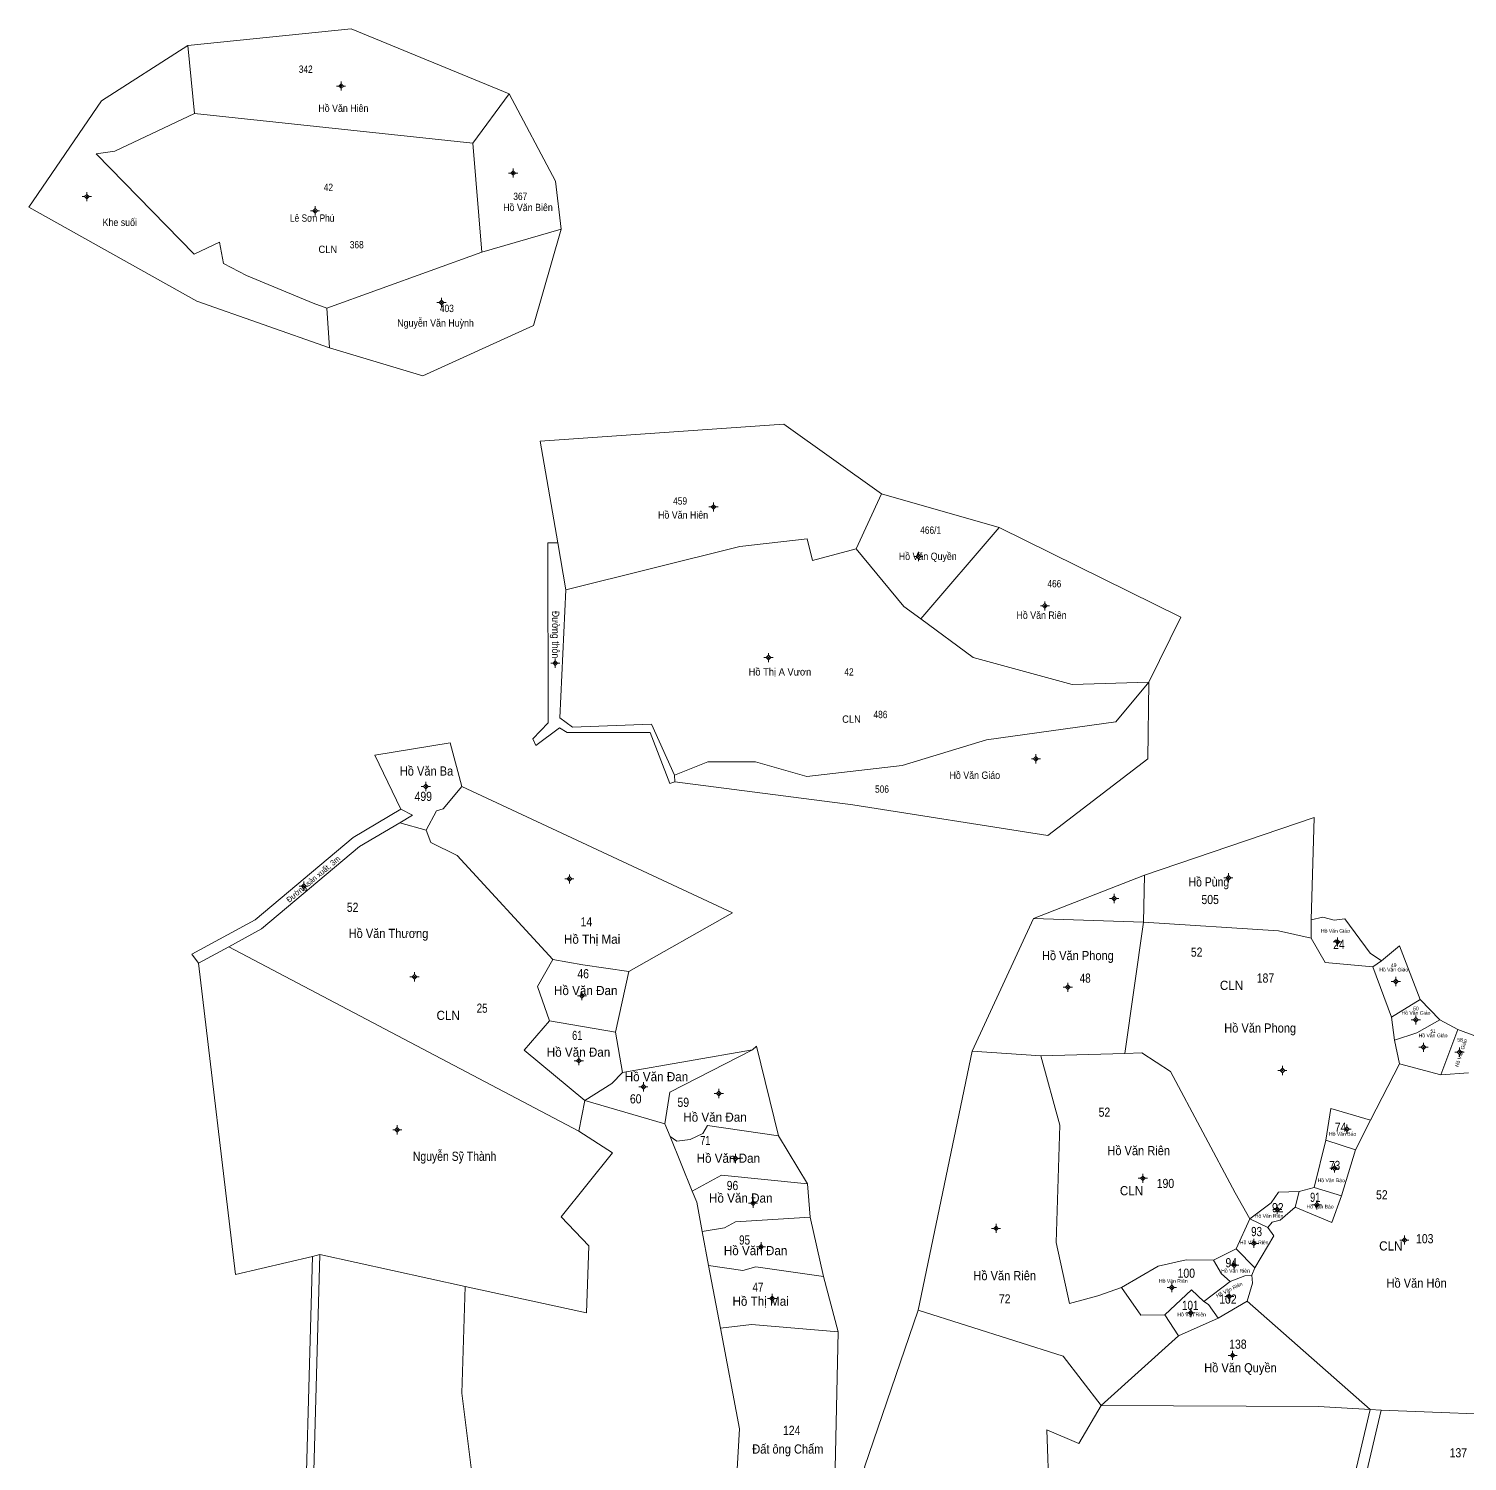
# Model space of a CAD drawing. Header units: metres. Extents: x 538455 to 541653, y 1847238 to 1851303.
# Drawn here: x 540381.9 to 540774, y 1849827.5 to 1850217.7 of the extents above; entities that cross this region are included whole.
import ezdxf
from ezdxf.enums import TextEntityAlignment as Align

# ---------------------------------------------------------------- set-up
doc = ezdxf.new("R2010")
doc.units = ezdxf.units.M
for name, color, linetype in [('1', 7, 'Continuous'), ('2', 7, 'Continuous'), ('3', 7, 'Continuous'), ('4', 7, 'Continuous')]:
    doc.layers.add(name, color=color, linetype=linetype)
for name, color, linetype, lineweight in [('11', 7, 'Continuous', 13), ('22', 7, 'Continuous', 13), ('5', 7, 'Continuous', 13)]:
    doc.layers.add(name, color=color, linetype=linetype, lineweight=lineweight)

msp = doc.modelspace()

# ---------------------------------------------------------------- hatches: boundary and pattern name
at = {"layer": '11'}
for points in [[(540467.2, 1850202.11, 1), (540466.9, 1850202.11, 1)], [(540514.12, 1850178.41, 1), (540513.82, 1850178.41, 1)], [(540397.93, 1850171.97, 1), (540397.63, 1850171.97, 1)], [(540460.12, 1850168.08, 1), (540459.82, 1850168.08, 1)], [(540494.57, 1850143.14, 1), (540494.27, 1850143.14, 1)], [(540568.72, 1850087.42, 1), (540568.42, 1850087.42, 1)], [(540624.56, 1850073.95, 1), (540624.26, 1850073.95, 1)], [(540659.05, 1850060.46, 1), (540658.75, 1850060.46, 1)], [(540583.71, 1850046.38, 1), (540583.41, 1850046.38, 1)], [(540525.6, 1850044.88, 1), (540525.3, 1850044.88, 1)], [(540656.59, 1850018.82, 1), (540656.29, 1850018.82, 1)], [(540490.33, 1850011.28, 1), (540490.03, 1850011.28, 1)], [(540457.03, 1849984.1, 1), (540456.73, 1849984.1, 1)], [(540529.43, 1849986.09, 1), (540529.13, 1849986.09, 1)], [(540709.05, 1849986.38, 1), (540708.75, 1849986.38, 1)], [(540677.92, 1849980.74, 1), (540677.62, 1849980.74, 1)], [(540738.82, 1849968.91, 1), (540738.52, 1849968.91, 1)], [(540487.22, 1849959.4, 1), (540486.92, 1849959.4, 1)], [(540665.3, 1849956.58, 1), (540665, 1849956.58, 1)], [(540754.66, 1849958.15, 1), (540754.36, 1849958.15, 1)], [(540532.87, 1849954.28, 1), (540532.57, 1849954.28, 1)], [(540760.12, 1849947.68, 1), (540759.82, 1849947.68, 1)], [(540762.24, 1849940.22, 1), (540761.94, 1849940.22, 1)], [(540531.99, 1849936.58, 1), (540531.69, 1849936.58, 1)], [(540772.05, 1849938.92, 1), (540771.75, 1849938.92, 1)], [(540723.77, 1849933.92, 1), (540723.47, 1849933.92, 1)], [(540549.61, 1849929.45, 1), (540549.31, 1849929.45, 1)], [(540570.18, 1849927.62, 1), (540569.88, 1849927.62, 1)], [(540482.53, 1849917.74, 1), (540482.23, 1849917.74, 1)], [(540741.29, 1849917.9, 1), (540740.99, 1849917.9, 1)], [(540574.73, 1849909.95, 1), (540574.43, 1849909.95, 1)], [(540737.96, 1849907.32, 1), (540737.66, 1849907.32, 1)], [(540685.72, 1849904.53, 1), (540685.42, 1849904.53, 1)], [(540579.48, 1849897.73, 1), (540579.18, 1849897.73, 1)], [(540733.16, 1849897.28, 1), (540732.86, 1849897.28, 1)], [(540722.38, 1849896.03, 1), (540722.08, 1849896.03, 1)], [(540645.72, 1849890.9, 1), (540645.42, 1849890.9, 1)], [(540581.66, 1849885.86, 1), (540581.36, 1849885.86, 1)], [(540716, 1849886.81, 1), (540715.7, 1849886.81, 1)], [(540757.02, 1849887.71, 1), (540756.72, 1849887.71, 1)], [(540710.62, 1849880.9, 1), (540710.32, 1849880.9, 1)], [(540693.62, 1849874.76, 1), (540693.32, 1849874.76, 1)], [(540584.69, 1849871.78, 1), (540584.39, 1849871.78, 1)], [(540709.3, 1849872.31, 1), (540709, 1849872.31, 1)], [(540698.78, 1849867.92, 1), (540698.48, 1849867.92, 1)], [(540710.2, 1849856.29, 1), (540709.9, 1849856.29, 1)]]:
    msp.add_hatch(color=256, dxfattribs=at).paths.add_polyline_path(points)

# ---------------------------------------------------------------- linework, layer by layer
for p, q in [((540467.05, 1850203.36), (540467.05, 1850202.73)), ((540466.43, 1850202.11), (540465.8, 1850202.11)), ((540467.05, 1850201.49), (540467.05, 1850200.86)), ((540468.3, 1850202.11), (540467.68, 1850202.11)), ((540513.97, 1850179.66), (540513.97, 1850179.03)), ((540513.35, 1850178.41), (540512.72, 1850178.41)), ((540513.97, 1850177.79), (540513.97, 1850177.16)), ((540515.22, 1850178.41), (540514.59, 1850178.41)), ((540397.15, 1850171.97), (540396.53, 1850171.97)), ((540397.78, 1850173.22), (540397.78, 1850172.59)), ((540397.78, 1850171.35), (540397.78, 1850170.72)), ((540399.03, 1850171.97), (540398.41, 1850171.97)), ((540459.35, 1850168.08), (540458.72, 1850168.08)), ((540459.97, 1850169.33), (540459.97, 1850168.71)), ((540459.97, 1850167.45), (540459.97, 1850166.83)), ((540461.22, 1850168.08), (540460.59, 1850168.08)), ((540494.42, 1850144.39), (540494.42, 1850143.77)), ((540493.8, 1850143.14), (540493.17, 1850143.14)), ((540494.42, 1850142.51), (540494.42, 1850141.89)), ((540495.67, 1850143.14), (540495.05, 1850143.14)), ((540567.94, 1850087.42), (540567.32, 1850087.42)), ((540568.57, 1850088.67), (540568.57, 1850088.05)), ((540568.57, 1850086.79), (540568.57, 1850086.17)), ((540569.82, 1850087.42), (540569.19, 1850087.42)), ((540623.79, 1850073.95), (540623.16, 1850073.95)), ((540624.41, 1850075.2), (540624.41, 1850074.57)), ((540624.41, 1850073.33), (540624.41, 1850072.7)), ((540625.66, 1850073.95), (540625.03, 1850073.95)), ((540658.9, 1850061.71), (540658.9, 1850061.09)), ((540658.27, 1850060.46), (540657.65, 1850060.46)), ((540658.9, 1850059.83), (540658.9, 1850059.21)), ((540660.15, 1850060.46), (540659.53, 1850060.46)), ((540525.45, 1850046.13), (540525.45, 1850045.51)), ((540582.94, 1850046.38), (540582.31, 1850046.38)), ((540583.56, 1850047.63), (540583.56, 1850047.01)), ((540584.81, 1850046.38), (540584.19, 1850046.38)), ((540524.82, 1850044.88), (540524.2, 1850044.88)), ((540525.45, 1850044.25), (540525.45, 1850043.63)), ((540526.7, 1850044.88), (540526.07, 1850044.88)), ((540583.56, 1850045.75), (540583.56, 1850045.13)), ((540655.81, 1850018.82), (540655.19, 1850018.82)), ((540656.44, 1850020.07), (540656.44, 1850019.45)), ((540657.69, 1850018.82), (540657.06, 1850018.82)), ((540656.44, 1850018.19), (540656.44, 1850017.57)), ((540489.56, 1850011.28), (540488.93, 1850011.28)), ((540490.18, 1850012.53), (540490.18, 1850011.91)), ((540490.18, 1850010.65), (540490.18, 1850010.03)), ((540491.43, 1850011.28), (540490.81, 1850011.28)), ((540529.28, 1849987.34), (540529.28, 1849986.71)), ((540708.9, 1849987.63), (540708.9, 1849987.01)), ((540456.25, 1849984.1), (540455.63, 1849984.1)), ((540456.88, 1849985.35), (540456.88, 1849984.73)), ((540456.88, 1849983.47), (540456.88, 1849982.85)), ((540458.13, 1849984.1), (540457.51, 1849984.1)), ((540528.65, 1849986.09), (540528.03, 1849986.09)), ((540529.28, 1849985.47), (540529.28, 1849984.84)), ((540530.53, 1849986.09), (540529.91, 1849986.09)), ((540708.27, 1849986.38), (540707.65, 1849986.38)), ((540708.9, 1849985.75), (540708.9, 1849985.13)), ((540710.15, 1849986.38), (540709.53, 1849986.38)), ((540677.15, 1849980.74), (540676.52, 1849980.74)), ((540677.77, 1849981.99), (540677.77, 1849981.37)), ((540677.77, 1849980.11), (540677.77, 1849979.49)), ((540679.02, 1849980.74), (540678.39, 1849980.74)), ((540738.05, 1849968.91), (540737.42, 1849968.91)), ((540738.67, 1849970.16), (540738.67, 1849969.53)), ((540738.67, 1849968.29), (540738.67, 1849967.66)), ((540739.92, 1849968.91), (540739.3, 1849968.91)), ((540487.07, 1849960.65), (540487.07, 1849960.03)), ((540486.44, 1849959.4), (540485.82, 1849959.4)), ((540487.07, 1849958.77), (540487.07, 1849958.15)), ((540488.32, 1849959.4), (540487.69, 1849959.4)), ((540664.53, 1849956.58), (540663.9, 1849956.58)), ((540665.15, 1849957.83), (540665.15, 1849957.21)), ((540665.15, 1849955.95), (540665.15, 1849955.33)), ((540666.4, 1849956.58), (540665.77, 1849956.58)), ((540753.89, 1849958.15), (540753.26, 1849958.15)), ((540754.51, 1849959.4), (540754.51, 1849958.77)), ((540754.51, 1849957.53), (540754.51, 1849956.9)), ((540755.76, 1849958.15), (540755.13, 1849958.15)), ((540532.09, 1849954.28), (540531.47, 1849954.28)), ((540532.72, 1849955.53), (540532.72, 1849954.91)), ((540532.72, 1849953.65), (540532.72, 1849953.03)), ((540533.97, 1849954.28), (540533.35, 1849954.28)), ((540759.97, 1849948.93), (540759.97, 1849948.31)), ((540759.35, 1849947.68), (540758.72, 1849947.68)), ((540759.97, 1849947.05), (540759.97, 1849946.43)), ((540761.22, 1849947.68), (540760.59, 1849947.68)), ((540761.47, 1849940.22), (540760.84, 1849940.22)), ((540762.09, 1849941.47), (540762.09, 1849940.85)), ((540763.34, 1849940.22), (540762.71, 1849940.22)), ((540771.9, 1849940.17), (540771.9, 1849939.55)), ((540531.21, 1849936.58), (540530.59, 1849936.58)), ((540531.84, 1849937.83), (540531.84, 1849937.21)), ((540533.09, 1849936.58), (540532.47, 1849936.58)), ((540762.09, 1849939.59), (540762.09, 1849938.97)), ((540771.27, 1849938.92), (540770.65, 1849938.92)), ((540771.9, 1849938.29), (540771.9, 1849937.67)), ((540773.15, 1849938.92), (540772.53, 1849938.92)), ((540531.84, 1849935.95), (540531.84, 1849935.33)), ((540722.99, 1849933.92), (540722.37, 1849933.92)), ((540723.62, 1849935.17), (540723.62, 1849934.55)), ((540723.62, 1849933.29), (540723.62, 1849932.67)), ((540724.87, 1849933.92), (540724.25, 1849933.92)), ((540548.83, 1849929.45), (540548.21, 1849929.45)), ((540549.46, 1849930.7), (540549.46, 1849930.07)), ((540549.46, 1849928.83), (540549.46, 1849928.2)), ((540550.71, 1849929.45), (540550.09, 1849929.45)), ((540570.03, 1849928.87), (540570.03, 1849928.25)), ((540569.41, 1849927.62), (540568.78, 1849927.62)), ((540570.03, 1849926.99), (540570.03, 1849926.37)), ((540571.28, 1849927.62), (540570.65, 1849927.62)), ((540481.75, 1849917.74), (540481.13, 1849917.74)), ((540482.38, 1849918.99), (540482.38, 1849918.37)), ((540482.38, 1849917.11), (540482.38, 1849916.49)), ((540483.63, 1849917.74), (540483.01, 1849917.74)), ((540740.51, 1849917.9), (540739.89, 1849917.9)), ((540741.14, 1849919.15), (540741.14, 1849918.53)), ((540741.14, 1849917.27), (540741.14, 1849916.65)), ((540742.39, 1849917.9), (540741.77, 1849917.9)), ((540573.95, 1849909.95), (540573.33, 1849909.95)), ((540574.58, 1849911.2), (540574.58, 1849910.57)), ((540574.58, 1849909.33), (540574.58, 1849908.7)), ((540575.83, 1849909.95), (540575.2, 1849909.95)), ((540685.57, 1849905.78), (540685.57, 1849905.15)), ((540737.19, 1849907.32), (540736.56, 1849907.32)), ((540737.81, 1849908.57), (540737.81, 1849907.95)), ((540737.81, 1849906.69), (540737.81, 1849906.07)), ((540739.06, 1849907.32), (540738.44, 1849907.32)), ((540684.94, 1849904.53), (540684.32, 1849904.53)), ((540685.57, 1849903.91), (540685.57, 1849903.28)), ((540686.82, 1849904.53), (540686.19, 1849904.53)), ((540578.7, 1849897.73), (540578.08, 1849897.73)), ((540579.33, 1849898.98), (540579.33, 1849898.35)), ((540579.33, 1849897.11), (540579.33, 1849896.48)), ((540580.58, 1849897.73), (540579.95, 1849897.73)), ((540722.23, 1849897.28), (540722.23, 1849896.65)), ((540732.39, 1849897.28), (540731.76, 1849897.28)), ((540733.01, 1849898.53), (540733.01, 1849897.91)), ((540734.26, 1849897.28), (540733.63, 1849897.28)), ((540721.61, 1849896.03), (540720.98, 1849896.03)), ((540722.23, 1849895.41), (540722.23, 1849894.78)), ((540723.48, 1849896.03), (540722.85, 1849896.03)), ((540733.01, 1849896.65), (540733.01, 1849896.03)), ((540644.94, 1849890.9), (540644.32, 1849890.9)), ((540645.57, 1849892.15), (540645.57, 1849891.53)), ((540645.57, 1849890.27), (540645.57, 1849889.65)), ((540646.82, 1849890.9), (540646.19, 1849890.9)), ((540580.89, 1849885.86), (540580.26, 1849885.86)), ((540581.51, 1849887.11), (540581.51, 1849886.49)), ((540581.51, 1849885.23), (540581.51, 1849884.61)), ((540582.76, 1849885.86), (540582.13, 1849885.86)), ((540715.23, 1849886.81), (540714.6, 1849886.81)), ((540715.85, 1849888.06), (540715.85, 1849887.43)), ((540715.85, 1849886.19), (540715.85, 1849885.56)), ((540717.1, 1849886.81), (540716.47, 1849886.81)), ((540756.25, 1849887.71), (540755.62, 1849887.71)), ((540756.87, 1849888.96), (540756.87, 1849888.33)), ((540756.87, 1849887.09), (540756.87, 1849886.46)), ((540758.12, 1849887.71), (540757.49, 1849887.71)), ((540710.47, 1849882.15), (540710.47, 1849881.53)), ((540709.85, 1849880.9), (540709.22, 1849880.9)), ((540710.47, 1849880.27), (540710.47, 1849879.65)), ((540711.72, 1849880.9), (540711.09, 1849880.9)), ((540692.85, 1849874.76), (540692.22, 1849874.76)), ((540693.47, 1849876.01), (540693.47, 1849875.39)), ((540693.47, 1849874.13), (540693.47, 1849873.51)), ((540694.72, 1849874.76), (540694.09, 1849874.76)), ((540709.15, 1849873.56), (540709.15, 1849872.93)), ((540583.91, 1849871.78), (540583.29, 1849871.78)), ((540584.54, 1849873.03), (540584.54, 1849872.41)), ((540584.54, 1849871.15), (540584.54, 1849870.53)), ((540585.79, 1849871.78), (540585.17, 1849871.78)), ((540708.53, 1849872.31), (540707.9, 1849872.31)), ((540709.15, 1849871.69), (540709.15, 1849871.06)), ((540710.4, 1849872.31), (540709.77, 1849872.31)), ((540698.01, 1849867.92), (540697.38, 1849867.92)), ((540698.63, 1849869.17), (540698.63, 1849868.55)), ((540698.63, 1849867.29), (540698.63, 1849866.67)), ((540699.88, 1849867.92), (540699.25, 1849867.92)), ((540709.43, 1849856.29), (540708.8, 1849856.29)), ((540710.05, 1849857.54), (540710.05, 1849856.91)), ((540710.05, 1849855.67), (540710.05, 1849855.04)), ((540711.3, 1849856.29), (540710.68, 1849856.29))]:
    msp.add_line(p, q, dxfattribs=at)
for points in [[(540467.05, 1850202.73), (540466.43, 1850202.11), (540467.05, 1850201.49), (540467.68, 1850202.11)], [(540513.97, 1850179.03), (540513.35, 1850178.41), (540513.97, 1850177.79), (540514.59, 1850178.41)], [(540397.78, 1850172.59), (540397.15, 1850171.97), (540397.78, 1850171.35), (540398.41, 1850171.97)], [(540459.97, 1850168.71), (540459.35, 1850168.08), (540459.97, 1850167.45), (540460.59, 1850168.08)], [(540494.42, 1850143.77), (540493.8, 1850143.14), (540494.42, 1850142.51), (540495.05, 1850143.14)], [(540568.57, 1850088.05), (540567.94, 1850087.42), (540568.57, 1850086.79), (540569.19, 1850087.42)], [(540624.41, 1850074.57), (540623.79, 1850073.95), (540624.41, 1850073.33), (540625.03, 1850073.95)], [(540658.9, 1850061.09), (540658.27, 1850060.46), (540658.9, 1850059.83), (540659.53, 1850060.46)], [(540583.56, 1850047.01), (540582.94, 1850046.38), (540583.56, 1850045.75), (540584.19, 1850046.38)], [(540525.45, 1850045.51), (540524.82, 1850044.88), (540525.45, 1850044.25), (540526.07, 1850044.88)], [(540656.44, 1850019.45), (540655.81, 1850018.82), (540656.44, 1850018.19), (540657.06, 1850018.82)], [(540490.18, 1850011.91), (540489.56, 1850011.28), (540490.18, 1850010.65), (540490.81, 1850011.28)], [(540456.88, 1849984.73), (540456.25, 1849984.1), (540456.88, 1849983.47), (540457.51, 1849984.1)], [(540529.28, 1849986.71), (540528.65, 1849986.09), (540529.28, 1849985.47), (540529.91, 1849986.09)], [(540708.9, 1849987.01), (540708.27, 1849986.38), (540708.9, 1849985.75), (540709.53, 1849986.38)], [(540677.77, 1849981.37), (540677.15, 1849980.74), (540677.77, 1849980.11), (540678.39, 1849980.74)], [(540738.67, 1849969.53), (540738.05, 1849968.91), (540738.67, 1849968.29), (540739.3, 1849968.91)], [(540487.07, 1849960.03), (540486.44, 1849959.4), (540487.07, 1849958.77), (540487.69, 1849959.4)], [(540665.15, 1849957.21), (540664.53, 1849956.58), (540665.15, 1849955.95), (540665.77, 1849956.58)], [(540754.51, 1849958.77), (540753.89, 1849958.15), (540754.51, 1849957.53), (540755.13, 1849958.15)], [(540532.72, 1849954.91), (540532.09, 1849954.28), (540532.72, 1849953.65), (540533.35, 1849954.28)], [(540759.97, 1849948.31), (540759.35, 1849947.68), (540759.97, 1849947.05), (540760.59, 1849947.68)], [(540762.09, 1849940.85), (540761.47, 1849940.22), (540762.09, 1849939.59), (540762.71, 1849940.22)], [(540531.84, 1849937.21), (540531.21, 1849936.58), (540531.84, 1849935.95), (540532.47, 1849936.58)], [(540771.9, 1849939.55), (540771.27, 1849938.92), (540771.9, 1849938.29), (540772.53, 1849938.92)], [(540723.62, 1849934.55), (540722.99, 1849933.92), (540723.62, 1849933.29), (540724.25, 1849933.92)], [(540549.46, 1849930.07), (540548.83, 1849929.45), (540549.46, 1849928.83), (540550.09, 1849929.45)], [(540570.03, 1849928.25), (540569.41, 1849927.62), (540570.03, 1849926.99), (540570.65, 1849927.62)], [(540482.38, 1849918.37), (540481.75, 1849917.74), (540482.38, 1849917.11), (540483.01, 1849917.74)], [(540741.14, 1849918.53), (540740.51, 1849917.9), (540741.14, 1849917.27), (540741.77, 1849917.9)], [(540574.58, 1849910.57), (540573.95, 1849909.95), (540574.58, 1849909.33), (540575.2, 1849909.95)], [(540685.57, 1849905.15), (540684.94, 1849904.53), (540685.57, 1849903.91), (540686.19, 1849904.53)], [(540737.81, 1849907.95), (540737.19, 1849907.32), (540737.81, 1849906.69), (540738.44, 1849907.32)], [(540579.33, 1849898.35), (540578.7, 1849897.73), (540579.33, 1849897.11), (540579.95, 1849897.73)], [(540733.01, 1849897.91), (540732.39, 1849897.28), (540733.01, 1849896.65), (540733.63, 1849897.28)], [(540722.23, 1849896.65), (540721.61, 1849896.03), (540722.23, 1849895.41), (540722.85, 1849896.03)], [(540645.57, 1849891.53), (540644.94, 1849890.9), (540645.57, 1849890.27), (540646.19, 1849890.9)], [(540581.51, 1849886.49), (540580.89, 1849885.86), (540581.51, 1849885.23), (540582.13, 1849885.86)], [(540715.85, 1849887.43), (540715.23, 1849886.81), (540715.85, 1849886.19), (540716.47, 1849886.81)], [(540756.87, 1849888.33), (540756.25, 1849887.71), (540756.87, 1849887.09), (540757.49, 1849887.71)], [(540710.47, 1849881.53), (540709.85, 1849880.9), (540710.47, 1849880.27), (540711.09, 1849880.9)], [(540693.47, 1849875.39), (540692.85, 1849874.76), (540693.47, 1849874.13), (540694.09, 1849874.76)], [(540584.54, 1849872.41), (540583.91, 1849871.78), (540584.54, 1849871.15), (540585.17, 1849871.78)], [(540709.15, 1849872.93), (540708.53, 1849872.31), (540709.15, 1849871.69), (540709.77, 1849872.31)], [(540698.63, 1849868.55), (540698.01, 1849867.92), (540698.63, 1849867.29), (540699.25, 1849867.92)], [(540710.05, 1849856.91), (540709.43, 1849856.29), (540710.05, 1849855.67), (540710.68, 1849856.29)]]:
    msp.add_lwpolyline(points, close=True, dxfattribs=at)
for centre in [(540467.05, 1850202.11), (540513.97, 1850178.41), (540397.78, 1850171.97), (540459.97, 1850168.08), (540494.42, 1850143.14), (540568.57, 1850087.42), (540624.41, 1850073.95), (540658.9, 1850060.46), (540583.56, 1850046.38), (540525.45, 1850044.88), (540656.44, 1850018.82), (540490.18, 1850011.28), (540456.88, 1849984.1), (540529.28, 1849986.09), (540708.9, 1849986.38), (540677.77, 1849980.74), (540738.67, 1849968.91), (540487.07, 1849959.4), (540665.15, 1849956.58), (540754.51, 1849958.15), (540532.72, 1849954.28), (540759.97, 1849947.68), (540762.09, 1849940.22), (540531.84, 1849936.58), (540771.9, 1849938.92), (540723.62, 1849933.92), (540549.46, 1849929.45), (540570.03, 1849927.62), (540482.38, 1849917.74), (540741.14, 1849917.9), (540574.58, 1849909.95), (540737.81, 1849907.32), (540685.57, 1849904.53), (540579.33, 1849897.73), (540733.01, 1849897.28), (540722.23, 1849896.03), (540645.57, 1849890.9), (540581.51, 1849885.86), (540715.85, 1849886.81), (540756.87, 1849887.71), (540710.47, 1849880.9), (540693.47, 1849874.76), (540584.54, 1849871.78), (540709.15, 1849872.31), (540698.63, 1849867.92), (540710.05, 1849856.29)]:
    msp.add_circle(centre, 0.15, dxfattribs=at)
at = {"layer": '22'}
for points in [[(540557.93, 1850014.37), (540551.64, 1850028.22), (540530.12, 1850027.41), (540526.72, 1850029.95), (540528.34, 1850064.89), (540526.12, 1850077.68), (540523.45, 1850077.69), (540523.52, 1850028.58), (540519.3, 1850024.22), (540520.15, 1850022.4), (540526.6, 1850027.28), (540528.67, 1850026), (540551.32, 1850026), (540556.68, 1850012.06)], [(540459.23, 1849883.26), (540456.68, 1849788.79)], [(540458.68, 1849788.74), (540461.24, 1849883.73)], [(540747.53, 1849841.51), (540738.12, 1849801.5), (540743.16, 1849799.84), (540738.68, 1849779.44), (540733.92, 1849730.93), (540736.86, 1849730.08), (540741.61, 1849778.8), (540746.67, 1849801.84), (540741.67, 1849803.49), (540750.58, 1849841.39)]]:
    msp.add_lwpolyline(points, dxfattribs=at)
msp.add_lwpolyline([(540426.37, 1849965.55), (540443.67, 1849974.95), (540470.32, 1849997.36), (540483.38, 1850005.07), (540486.5, 1850003.43), (540483.03, 1850001.38), (540472.06, 1849994.9), (540445.37, 1849972.46), (540436.47, 1849967.62), (540428.21, 1849963.13)], close=True, dxfattribs=at)
at = {"layer": '5'}
for p, q in [((540427.07, 1850194.6), (540425.33, 1850213.19)), ((540502.93, 1850186.52), (540427.07, 1850194.6)), ((540527.09, 1850163.12), (540505.44, 1850156.83)), ((540463.22, 1850141.57), (540505.44, 1850156.83)), ((540463.86, 1850130.75), (540463.22, 1850141.57)), ((540614.36, 1850090.96), (540607.43, 1850075.99)), ((540614.36, 1850090.96), (540646.44, 1850081.82)), ((540625.09, 1850056.94), (540646.44, 1850081.82)), ((540556.68, 1850012.06), (540558.06, 1850012.57)), ((540490.25, 1849999.39), (540483.03, 1850001.38)), ((540685.74, 1849974.33), (540686.02, 1849987.16)), ((540685.74, 1849974.33), (540680.64, 1849938.54)), ((540731.45, 1849969.94), (540731.48, 1849974.93)), ((540436.47, 1849967.62), (540531.82, 1849917.41)), ((540748.29, 1849962.16), (540750.62, 1849963.74)), ((540753.31, 1849948.41), (540748.29, 1849962.16)), ((540753.31, 1849948.41), (540761.14, 1849953.22)), ((540761.14, 1849953.22), (540766.55, 1849947.67)), ((540754.2, 1849942.15), (540753.31, 1849948.41)), ((540541.81, 1849944.39), (540523.88, 1849947.42)), ((540771.4, 1849945.09), (540766.55, 1849947.67)), ((540771.4, 1849945.09), (540766.82, 1849932.76)), ((540776.06, 1849943.35), (540771.4, 1849945.09)), ((540543.79, 1849933.36), (540579.19, 1849939.49)), ((540639.05, 1849939.17), (540624.38, 1849868.59)), ((540657.81, 1849937.88), (540680.64, 1849938.54)), ((540755.52, 1849935.7), (540747.6, 1849920.4)), ((540774.3, 1849933.3), (540766.82, 1849932.76)), ((540531.82, 1849917.41), (540533.5, 1849925.73)), ((540533.5, 1849925.73), (540555.34, 1849919.41)), ((540743.52, 1849912.29), (540747.6, 1849920.4)), ((540555.34, 1849919.41), (540556.77, 1849915.88)), ((540556.77, 1849915.88), (540562.78, 1849901.01)), ((540586.28, 1849916.09), (540594.15, 1849903.05)), ((540732.31, 1849902.06), (540735.48, 1849914.91)), ((540743.52, 1849912.29), (540739.69, 1849899.72)), ((540728.2, 1849900.92), (540727.07, 1849896.7)), ((540732.31, 1849902.06), (540728.2, 1849900.92)), ((540739.69, 1849899.72), (540732.31, 1849902.06)), ((540710.98, 1849885.36), (540714.77, 1849893.5)), ((540710.98, 1849885.36), (540704.84, 1849882.19)), ((540716.09, 1849880.11), (540710.98, 1849885.36)), ((540715.32, 1849878.16), (540716.09, 1849880.11)), ((540702.21, 1849871.01), (540709.41, 1849876.43)), ((540706.12, 1849866.46), (540713.99, 1849871.07)), ((540747.53, 1849841.51), (540713.99, 1849871.07)), ((540695.26, 1849861.65), (540706.12, 1849866.46)), ((540695.26, 1849861.65), (540674.22, 1849842.63))]:
    msp.add_line(p, q, dxfattribs=at)
for points in [[(540425.33, 1850213.19), (540469.81, 1850217.7), (540512.89, 1850199.99)], [(540463.86, 1850130.75), (540427.77, 1850143.47), (540381.94, 1850169.11), (540401.75, 1850198.03), (540425.33, 1850213.19)], [(540512.89, 1850199.99), (540502.93, 1850186.52), (540505.44, 1850156.83)], [(540512.89, 1850199.99), (540525.52, 1850176.17), (540527.09, 1850163.12)], [(540463.22, 1850141.57), (540459.49, 1850142.94), (540441.28, 1850150.51), (540434.99, 1850153.75), (540433.93, 1850159.6), (540427.01, 1850156.26), (540400.31, 1850183.59), (540405.38, 1850184.34), (540427.07, 1850194.6)], [(540527.09, 1850163.12), (540519.47, 1850136.9), (540489.33, 1850123.15), (540463.86, 1850130.75)], [(540526.12, 1850077.68), (540521.3, 1850105.39), (540587.74, 1850109.95), (540614.36, 1850090.96)], [(540646.44, 1850081.82), (540695.9, 1850057.39), (540687.18, 1850039.73)], [(540607.43, 1850075.99), (540595.55, 1850072.84), (540594.07, 1850078.75), (540575.74, 1850076.62), (540528.34, 1850064.89)], [(540607.43, 1850075.99), (540620.46, 1850060.35), (540625.09, 1850056.94)], [(540625.09, 1850056.94), (540639.37, 1850046.45), (540666.36, 1850039.1), (540687.18, 1850039.73)], [(540558.06, 1850012.57), (540557.93, 1850014.37), (540567, 1850018), (540580, 1850018), (540594, 1850014), (540620, 1850017), (540643, 1850024), (540678.26, 1850028.93), (540687.18, 1850039.73)], [(540558.06, 1850012.57), (540606.55, 1850006.31), (540659.68, 1849997.92), (540686.92, 1850018.85), (540687.18, 1850039.73)], [(540499.97, 1850011.28), (540496.82, 1850023.18), (540476.27, 1850019.81), (540483.38, 1850005.07)], [(540499.97, 1850011.28), (540494.86, 1850005.17), (540493.04, 1850004.61), (540490.25, 1849999.39)], [(540499.97, 1850011.28), (540573.71, 1849976.9), (540545.48, 1849960.9)], [(540686.02, 1849987.16), (540732.25, 1850002.82), (540731.48, 1849974.93)], [(540524.75, 1849964.18), (540498.69, 1849992.47), (540491.55, 1849996.04), (540490.25, 1849999.39)], [(540686.02, 1849987.16), (540655.74, 1849975.28), (540685.74, 1849974.33)], [(540655.74, 1849975.28), (540639.05, 1849939.17), (540657.81, 1849937.88)], [(540731.48, 1849974.93), (540734.61, 1849975.66), (540737.7, 1849974.88), (540740.59, 1849975.24), (540747.56, 1849965.84), (540750.62, 1849963.74)], [(540731.45, 1849969.94), (540722.55, 1849971.92), (540685.74, 1849974.33)], [(540748.29, 1849962.16), (540735.28, 1849963.35), (540731.45, 1849969.94)], [(540750.62, 1849963.74), (540755.56, 1849967.89), (540761.14, 1849953.22)], [(540523.88, 1849947.42), (540520.56, 1849956.76), (540524.75, 1849964.18)], [(540524.75, 1849964.18), (540532.91, 1849962.65), (540545.48, 1849960.9)], [(540428.21, 1849963.13), (540438.25, 1849878.37), (540459.23, 1849883.26), (540461.24, 1849883.73), (540500.86, 1849875.09)], [(540545.48, 1849960.9), (540541.81, 1849944.39), (540543.79, 1849933.36)], [(540523.88, 1849947.42), (540517, 1849939.45), (540533.5, 1849925.73)], [(540766.55, 1849947.67), (540760.23, 1849944.2), (540754.2, 1849942.15), (540755.52, 1849935.7), (540766.82, 1849932.76)], [(540579.19, 1849939.49), (540580.25, 1849940.56), (540586.28, 1849916.09)], [(540555.34, 1849919.41), (540556.69, 1849928.02), (540579.19, 1849939.49)], [(540679.74, 1849874.77), (540673.31, 1849872.49), (540665.63, 1849870.39), (540662, 1849887), (540663, 1849919), (540657.81, 1849937.88)], [(540680.64, 1849938.54), (540685.34, 1849938.67), (540693.11, 1849933.61), (540710.72, 1849900.54), (540714.77, 1849893.5)], [(540533.5, 1849925.73), (540540.89, 1849930.37), (540543.79, 1849933.36)], [(540747.6, 1849920.4), (540736.82, 1849923.51), (540735.48, 1849914.91), (540743.52, 1849912.29)], [(540500.86, 1849875.09), (540533.95, 1849867.87), (540534.59, 1849886.09), (540527.04, 1849894.04), (540541, 1849911.45), (540531.82, 1849917.41)], [(540556.77, 1849915.88), (540558.6, 1849914.68), (540562.16, 1849915.11), (540565.62, 1849916.76), (540566.94, 1849918.88), (540586.28, 1849916.09)], [(540562.78, 1849901.01), (540570.76, 1849905.38), (540594.15, 1849903.05)], [(540562.78, 1849901.01), (540564, 1849898), (540565.49, 1849890.08)], [(540594.15, 1849903.05), (540594.95, 1849893.93), (540598.5, 1849877.79), (540602.57, 1849862.73), (540600.8, 1849784.22), (540615.5, 1849731.72)], [(540728.2, 1849900.92), (540722.56, 1849900.76), (540720.54, 1849897.83), (540714.77, 1849893.5), (540719.61, 1849891.14)], [(540727.07, 1849896.7), (540737.06, 1849892.49), (540739.69, 1849899.72)], [(540594.95, 1849893.93), (540574.53, 1849892.7), (540571.57, 1849891.03), (540565.49, 1849890.08), (540567.24, 1849880.82), (540570.48, 1849863.66)], [(540719.61, 1849891.14), (540720.8, 1849892.58), (540723.03, 1849893.1), (540727.07, 1849896.7)], [(540719.61, 1849891.14), (540721.25, 1849888.86), (540716.09, 1849880.11)], [(540704.84, 1849882.19), (540697.38, 1849882.28), (540689.74, 1849880.62), (540679.74, 1849874.77)], [(540709.41, 1849876.43), (540707.03, 1849878.48), (540704.84, 1849882.19)], [(540598.5, 1849877.79), (540580.1, 1849880.42), (540576.57, 1849879.42), (540567.24, 1849880.82)], [(540715.32, 1849878.16), (540713.35, 1849877.94), (540709.41, 1849876.43)], [(540713.99, 1849871.07), (540715.44, 1849875.92), (540715.32, 1849878.16)], [(540487.15, 1849683.21), (540487, 1849697.46), (540494.27, 1849746.56), (540501, 1849766), (540504, 1849814), (540500, 1849846), (540500.86, 1849875.09)], [(540679.74, 1849874.77), (540685.06, 1849867.24), (540691.53, 1849867.31)], [(540702.21, 1849871.01), (540698.88, 1849874.18), (540691.53, 1849867.31), (540695.26, 1849861.65)], [(540706.12, 1849866.46), (540703.46, 1849870.18), (540702.21, 1849871.01)], [(540653.46, 1849774.8), (540637.62, 1849780.68), (540632.16, 1849784.47), (540624.7, 1849784.52), (540609.68, 1849825.87), (540624.38, 1849868.59)], [(540624.38, 1849868.59), (540663.91, 1849856.07), (540674.22, 1849842.63)], [(540602.57, 1849862.73), (540578.94, 1849864.7), (540570.48, 1849863.66)], [(540583.72, 1849768.83), (540580.24, 1849797.97), (540573.74, 1849803.33), (540575.65, 1849836.24), (540570.48, 1849863.66)], [(540674.22, 1849842.63), (540668.18, 1849832.32), (540659.42, 1849836.03), (540660.68, 1849799.7), (540653.46, 1849774.8)], [(540674.22, 1849842.63), (540733.42, 1849842.32), (540747.53, 1849841.51)], [(540747.53, 1849841.51), (540750.58, 1849841.39), (540792.56, 1849839.72)]]:
    msp.add_lwpolyline(points, dxfattribs=at)

# ---------------------------------------------------------------- texts
at = {"layer": '1'}
for s, height, width, p in [('Hồ Văn Hiên', 2, 0.9, (540467.685, 1850195.06)), ('Hồ Văn Biên', 2, 0.9, (540518.005, 1850168.03)), ('Khe suối', 2, 0.9, (540406.745, 1850163.97)), ('Lê Sơn Phú', 2, 0.85, (540459.185, 1850165.13)), ('Nguyễn Văn Huỳnh', 2, 0.9, (540492.81, 1850136.56)), ('Hồ Văn Hiên', 2, 0.9, (540560.275, 1850084.26)), ('Hồ Văn Quyền', 2, 0.9, (540626.96, 1850072.99)), ('Hồ Văn Riên', 2, 0.9, (540657.965, 1850056.95)), ('Hồ Thị A Vươn', 2, 0.95, (540586.665, 1850041.51)), ('Hồ Văn Ba', 2.5, 0.9, (540490.34, 1850014.24)), ('Hồ Văn Giáo', 2, 0.9, (540639.785, 1850013.35)), ('Hồ Pùng', 2.5, 0.85, (540703.58, 1849984.03)), ('Hồ Văn Thương', 2.5, 0.9, (540479.985, 1849970)), ('Hồ Văn Giáo', 1, 0.9, (540738.075, 1849971.43)), ('Hồ Thị Mai', 2.5, 0.95, (540535.485, 1849968.43)), ('Hồ Văn Phong', 2.5, 0.9, (540667.875, 1849963.96)), ('Hồ Văn Giáo', 1, 0.9, (540753.955, 1849960.88)), ('Hồ Văn Đan', 2.5, 0.95, (540533.745, 1849954.45)), ('Hồ Văn Giáo', 1, 0.9, (540760.025, 1849949.1)), ('Hồ Văn Phong', 2.5, 0.9, (540717.555, 1849944.23)), ('Hồ Văn Giáo', 1, 0.9, (540764.685, 1849942.96)), ('Hồ Văn Đan', 2.5, 0.95, (540531.775, 1849937.65)), ('Hồ Văn Đan', 2.5, 0.95, (540553.015, 1849930.97)), ('Hồ Văn Đan', 2.5, 0.95, (540568.975, 1849919.95)), ('Hồ Văn Báo', 1, 0.9, (540740.035, 1849916.13)), ('Hồ Văn Riên', 2.5, 0.9, (540684.445, 1849910.83)), ('Nguyễn Sỹ Thành', 2.5, 0.85, (540498, 1849909.29)), ('Hồ Văn Đan', 2.5, 0.95, (540572.605, 1849908.76)), ('Hồ Văn Báo', 1, 0.9, (540736.935, 1849903.48)), ('Hồ Văn Đan', 2.5, 0.95, (540575.995, 1849897.91)), ('Hồ Văn Báo', 1, 0.9, (540733.875, 1849896.31)), ('Hồ Văn Riên', 1, 0.9, (540719.99, 1849893.79)), ('Hồ Văn Đan', 2.5, 0.95, (540580.035, 1849883.59)), ('Hồ Văn Riên', 1, 0.9, (540715.93, 1849886.57)), ('Hồ Văn Riên', 2.5, 0.9, (540647.935, 1849876.77)), ('Hồ Văn Riên', 1, 0.9, (540710.85, 1849878.86)), ('Hồ Văn Hôn', 2.5, 0.9, (540760.2, 1849874.73)), ('Hồ Văn Riên', 1, 0.9, (540693.89, 1849876.07)), ('Hồ Thị Mai', 2.5, 0.95, (540581.415, 1849869.8)), ('Hồ Văn Riên', 1, 0.9, (540698.88, 1849866.92)), ('Hồ Văn Quyền', 2.5, 0.9, (540712.185, 1849851.66)), ('Đất ông Chẩm', 2.5, 0.9, (540588.825, 1849829.53))]:
    msp.add_text(s, height=height, dxfattribs=dict(at, width=width)).set_placement(p, align=Align.CENTER)
for s, height, rotation, width, p in [('Đường thôn', 2, 270, 0.9, (540524.55, 1850052.66)), ('Hồ Văn Giáo', 1, 71.991, 0.95, (540772.772, 1849938.53))]:
    msp.add_text(s, height=height, rotation=rotation, dxfattribs=dict(at, width=width)).set_placement(p, align=Align.CENTER)
for s, height, rotation, p in [('Đường sản xuất, 3m', 1.5, 39.983, (540459.958, 1849985.464)), ('Hồ Văn Riên', 1, 26.135, (540709.34, 1849873.744))]:
    msp.add_text(s, height=height, rotation=rotation, dxfattribs=at).set_placement(p, align=Align.CENTER)
at = {"layer": '2'}
for s, height, width, p in [('342', 2, 0.85, (540457.43, 1850205.69)), ('367', 2, 0.85, (540515.9, 1850171.05)), ('368', 2, 0.85, (540471.33, 1850157.88)), ('403', 2, 0.85, (540495.9, 1850140.52)), ('459', 2, 0.85, (540559.47, 1850088.07)), ('466/1', 2, 0.85, (540627.75, 1850080.12)), ('466', 2, 0.85, (540661.46, 1850065.52)), ('486', 2, 0.85, (540614.06, 1850029.89)), ('506', 2, 0.85, (540614.49, 1850009.57)), ('499', 2.5, 0.85, (540489.465, 1850007.33)), ('505', 2.5, 0.85, (540703.93, 1849979.24)), ('14', 2.5, 0.85, (540533.925, 1849973.17)), ('24', 2.5, 0.85, (540739.045, 1849967.02)), ('46', 2.5, 0.85, (540533.04, 1849959.02)), ('48', 2.5, 0.8, (540669.87, 1849957.82)), ('187', 2.5, 0.85, (540719, 1849957.83)), ('49', 1, 0.85, (540753.955, 1849962.08)), ('25', 2.5, 0.8, (540505.5, 1849949.63)), ('50', 1, 0.85, (540760.015, 1849950.3)), ('61', 2.5, 0.75, (540531.425, 1849942.21)), ('51', 1, 0.75, (540764.68, 1849944.16)), ('58', 1, 0.8, (540772.045, 1849941.76)), ('60', 2.5, 0.85, (540547.365, 1849924.93)), ('59', 2.5, 0.85, (540560.325, 1849923.98)), ('74', 2.5, 0.85, (540739.475, 1849917.2)), ('71', 2.5, 0.75, (540566.345, 1849913.59)), ('73', 2.5, 0.8, (540737.88, 1849906.79)), ('96', 2.5, 0.85, (540573.74, 1849901.32)), ('190', 2.5, 0.85, (540691.745, 1849901.88)), ('92', 2.5, 0.85, (540722.35, 1849895.3)), ('91', 2.5, 0.75, (540732.555, 1849898.11)), ('95', 2.5, 0.8, (540577.03, 1849886.47)), ('93', 2.5, 0.8, (540716.58, 1849888.78)), ('103', 2.5, 0.85, (540762.41, 1849886.83)), ('94', 2.5, 0.85, (540709.675, 1849880.28)), ('100', 2.5, 0.85, (540697.425, 1849877.43)), ('47', 2.5, 0.8, (540580.69, 1849873.64)), ('72', 2.5, 0.85, (540647.93, 1849870.43)), ('101', 2.5, 0.8, (540698.495, 1849868.67)), ('102', 2.5, 0.85, (540708.78, 1849870.39)), ('124', 2.5, 0.85, (540589.875, 1849834.63)), ('137', 2.5, 0.85, (540771.57, 1849828.5))]:
    msp.add_text(s, height=height, dxfattribs=dict(at, width=width)).set_placement(p, align=Align.CENTER)
at = {"layer": '3'}
for s, height, width, p in [('CLN', 2, 0.95, (540463.445, 1850156.62)), ('CLN', 2, 0.95, (540606.175, 1850028.63)), ('CLN', 2.5, 0.95, (540709.755, 1849955.86)), ('CLN', 2.5, 0.95, (540496.255, 1849947.66)), ('CLN', 2.5, 0.95, (540682.495, 1849899.91)), ('CLN', 2.5, 0.95, (540753.165, 1849884.86)), ('138', 2.5, 0.85, (540711.49, 1849858.09))]:
    msp.add_text(s, height=height, dxfattribs=dict(at, width=width)).set_placement(p, align=Align.CENTER)
at = {"layer": '4', "width": 0.85}
for s, height, p in [('42', 2, (540463.615, 1850173.51)), ('42', 2, (540605.485, 1850041.48)), ('52', 2.5, (540470.21, 1849977.12)), ('52', 2.5, (540700.25, 1849964.9)), ('52', 2.5, (540675.11, 1849921.3)), ('52', 2.5, (540750.72, 1849898.79))]:
    msp.add_text(s, height=height, dxfattribs=at).set_placement(p, align=Align.CENTER)

doc.saveas('drawing.dxf')
